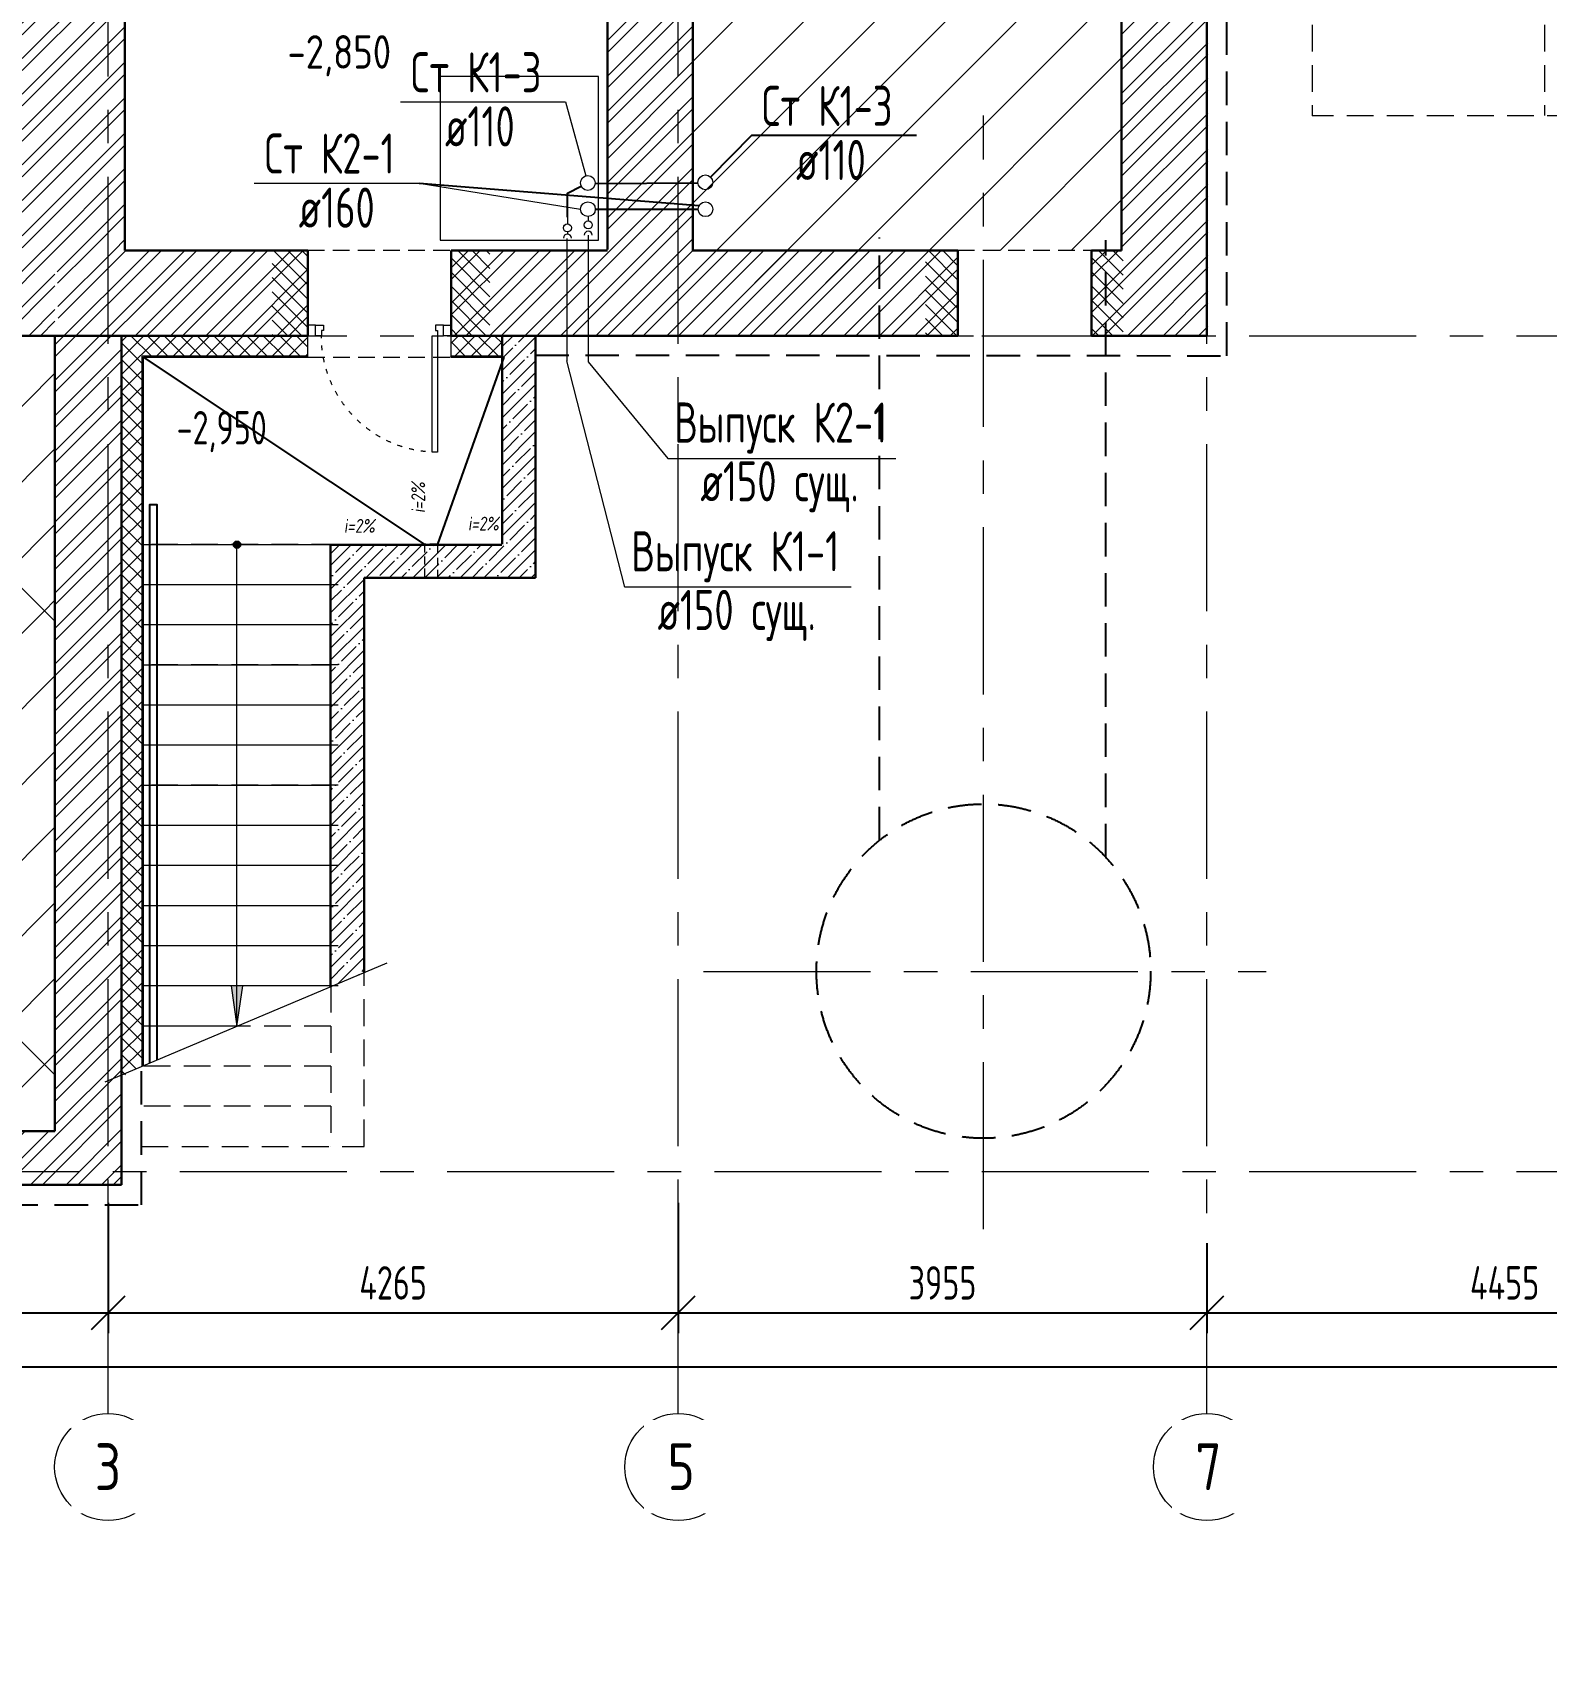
# Model space of a CAD drawing. Header units: millimetres. Extents: x -8689834 to 9419935, y -117443 to 166298.
# Drawn here: x -334407 to -323082, y 51548 to 63723 of the extents above; entities that cross this region are included whole.
import ezdxf
from ezdxf import colors
from ezdxf.entities.mleader import LeaderData, LeaderLine
from ezdxf.math import Vec2, Vec3

# ---------------------------------------------------------------- set-up
doc = ezdxf.new("R2010")
doc.units = ezdxf.units.MM
doc.header["$MEASUREMENT"] = 0
for name, pattern in [('ACAD_ISO03W100', [30, 12, -18]), ('ADSK_Штриховая_ш2 п1', [3, 2, -1]), ('CENTER', [2, 1.25, -0.25, 0.25, -0.25]), ('TRATTEGGIATA', [0.75, 0.5, -0.25])]:
    doc.linetypes.add(name, pattern=pattern)
doc.layers.get('0').update_dxf_attribs({"color": 250, "lineweight": 9})
for name, color, linetype, lineweight in [('!!!_АР_перегородки блоки', 7, 'Continuous', 5), ('1 этаж тонкие линии!', 250, 'Continuous', 0), ('_0', 250, 'Continuous', 9), ('АР штриховка стен', 250, 'Continuous', 9), ('АР_Двери', 175, 'Continuous', 18), ('АР_Лестницы', 250, 'Continuous', 15), ('АР_Лестницы ограждение', 94, 'Continuous', 25), ('АР_МосжилНии_Стены', 127, 'Continuous', 30), ('АР_Навесной фасад', 190, 'Continuous', 5), ('АР_Оси', 195, 'Continuous', 9), ('АР_Оси размеры', 164, 'Continuous', 9), ('АР_Отметки', 250, 'Continuous', 15), ('АР_тонкая линия', 250, 'Continuous', 0), ('АР_Утеплитель', 154, 'Continuous', 9), ('АР_Штриховка кирпич', 250, 'Continuous', 9), ('АР_Штриховка монолит', 250, 'Continuous', 9), ('ВК_канализация', 32, 'Continuous', 15), ('Подвал', 250, 'Continuous', 30)]:
    doc.layers.add(name, color=color, linetype=linetype, lineweight=lineweight)
doc.layers.add('АР_Кровля дорожки', color=245, linetype='Continuous')
doc.styles.add('ISOCPEUR', font='isocpeur.ttf', dxfattribs={"width": 0.7})
doc.styles.add('Архитект', font='isocpeur.ttf', dxfattribs={"width": 0.8, "oblique": 8})
doc.styles.add('ГОСТ 2.304', font='isocpeur.ttf', dxfattribs={"width": 0.7})
doc.dimstyles.new('СПДС', dxfattribs={"dimscale": 100, "dimtxt": 2.5, "dimasz": 2.5, "dimexe": 1.5, "dimexo": 0, "dimgap": 1, "dimtad": 1, "dimdec": 0, "dimrnd": 1, "dimtxsty": 'ГОСТ 2.304', "dimblk": 'OBLIQUE', "dimcen": 2.5, "dimdle": 1.5, "dimadec": 0, "dimazin": 2, "dimtfac": 0.75, "dimtdec": 0, "dimtmove": 1, "dimatfit": 3, "dimfxl": 1, "dimtolj": 1, "dimarcsym": 1})

# ---------------------------------------------------------------- blocks, each defined once
blk = doc.blocks.new('*U386')
h = blk.add_hatch(color=256)
h.dxf.hatch_style = 1
edge = h.paths.add_edge_path()
edge.add_arc((0, 0), 27.6, 359.64, 719.64)
h = blk.add_hatch(color=256)
h.dxf.hatch_style = 1
h.paths.add_polyline_path([(3300, -44), (3300, 44), (3600, 0)])
blk.add_line((3600, 0), (0, 0))
blk.add_lwpolyline([(3300, 44), (3300, -44), (3600, 0), (3300, 44)])
blk.add_circle((0, 0), 27.6)
blk = doc.blocks.new('*U231')
blk.add_lwpolyline([(-100, 80), (-100, 950), (-140, 950), (-140, 80)], close=True)
for points in [[(-1070, 0), (-1070, 80), (-1015, 80), (-1015, 0), (-1070, 0)], [(-1015, 80), (-1015, 0), (-955, 0), (-955, 40), (-970, 40), (-970, 80), (-1015, 80)], [(-55, 80), (-55, 0), (-115, 0), (-115, 40), (-100, 40), (-100, 80), (-55, 80)], [(0, 0), (0, 80), (-55, 80), (-55, 0), (0, 0)]]:
    blk.add_lwpolyline(points)
at = {"linetype": 'ACAD_ISO03W100', "ltscale": 3}
blk.add_arc((-100, 80), 870, 90, 180, dxfattribs=at)
blk = doc.blocks.new('_Oblique')
at = {"color": 0, "linetype": 'ByBlock', "lineweight": -2}
blk.add_line((-0.5, -0.5), (0.5, 0.5), dxfattribs=at)
blk = doc.blocks.new('*D4362')
at = {"layer": 'АР_Оси размеры', "color": 0, "lineweight": -2, "ltscale": 100, "transparency": 16777216}
for p, q in [((-333842, 54971), (-333842, 53997)), ((-340492, 54557), (-340492, 53997)), ((-340642, 54147), (-333692, 54147))]:
    blk.add_line(p, q, dxfattribs=at)
at = {"layer": 'АР_Оси размеры', "color": 0, "lineweight": -2, "ltscale": 100, "transparency": 16777216, "xscale": 250, "yscale": 250, "zscale": 250, "rotation": 180}
blk.add_blockref('_Oblique', (-340492, 54147), dxfattribs=at)
at = {"layer": 'АР_Оси размеры', "color": 0, "lineweight": -2, "ltscale": 100, "transparency": 16777216, "xscale": 250, "yscale": 250, "zscale": 250}
blk.add_blockref('_Oblique', (-333842, 54147), dxfattribs=at)
at = {"layer": 'АР_Оси размеры', "color": 0, "ltscale": 100, "transparency": 16777216, "insert": (-337167, 54372), "char_height": 250, "attachment_point": 5, "style": 'ГОСТ 2.304'}
blk.add_mtext('\\A1;6650', dxfattribs=at)
blk = doc.blocks.new('*D4363')
at = {"layer": 'АР_Оси размеры', "color": 0, "lineweight": -2, "ltscale": 100, "transparency": 16777216}
for p, q in [((-333842, 54971), (-333842, 53997)), ((-329577, 54971), (-329577, 53997)), ((-333992, 54147), (-329427, 54147))]:
    blk.add_line(p, q, dxfattribs=at)
at = {"layer": 'АР_Оси размеры', "color": 0, "lineweight": -2, "ltscale": 100, "transparency": 16777216, "xscale": 250, "yscale": 250, "zscale": 250, "rotation": 180}
blk.add_blockref('_Oblique', (-333842, 54147), dxfattribs=at)
at = {"layer": 'АР_Оси размеры', "color": 0, "lineweight": -2, "ltscale": 100, "transparency": 16777216, "xscale": 250, "yscale": 250, "zscale": 250}
blk.add_blockref('_Oblique', (-329577, 54147), dxfattribs=at)
at = {"layer": 'АР_Оси размеры', "color": 0, "ltscale": 100, "transparency": 16777216, "insert": (-331710, 54372), "char_height": 250, "attachment_point": 5, "style": 'ГОСТ 2.304'}
blk.add_mtext('\\A1;4265', dxfattribs=at)
blk = doc.blocks.new('*D4364')
at = {"layer": 'АР_Оси размеры', "color": 0, "lineweight": -2, "ltscale": 100, "transparency": 16777216}
for p, q in [((-329577, 54971), (-329577, 53997)), ((-325622, 54670), (-325622, 53997)), ((-329727, 54147), (-325472, 54147))]:
    blk.add_line(p, q, dxfattribs=at)
at = {"layer": 'АР_Оси размеры', "color": 0, "lineweight": -2, "ltscale": 100, "transparency": 16777216, "xscale": 250, "yscale": 250, "zscale": 250, "rotation": 180}
blk.add_blockref('_Oblique', (-329577, 54147), dxfattribs=at)
at = {"layer": 'АР_Оси размеры', "color": 0, "lineweight": -2, "ltscale": 100, "transparency": 16777216, "xscale": 250, "yscale": 250, "zscale": 250}
blk.add_blockref('_Oblique', (-325622, 54147), dxfattribs=at)
at = {"layer": 'АР_Оси размеры', "color": 0, "ltscale": 100, "transparency": 16777216, "insert": (-327600, 54372), "char_height": 250, "attachment_point": 5, "style": 'ГОСТ 2.304'}
blk.add_mtext('\\A1;3955', dxfattribs=at)
blk = doc.blocks.new('*D4365')
at = {"layer": 'АР_Оси размеры', "color": 0, "lineweight": -2, "ltscale": 100, "transparency": 16777216}
for p, q in [((-321167, 54989), (-321167, 53997)), ((-325622, 54670), (-325622, 53997)), ((-325772, 54147), (-321017, 54147))]:
    blk.add_line(p, q, dxfattribs=at)
at = {"layer": 'АР_Оси размеры', "color": 0, "lineweight": -2, "ltscale": 100, "transparency": 16777216, "xscale": 250, "yscale": 250, "zscale": 250, "rotation": 180}
blk.add_blockref('_Oblique', (-325622, 54147), dxfattribs=at)
at = {"layer": 'АР_Оси размеры', "color": 0, "lineweight": -2, "ltscale": 100, "transparency": 16777216, "xscale": 250, "yscale": 250, "zscale": 250}
blk.add_blockref('_Oblique', (-321167, 54147), dxfattribs=at)
at = {"layer": 'АР_Оси размеры', "color": 0, "ltscale": 100, "transparency": 16777216, "insert": (-323395, 54372), "char_height": 250, "attachment_point": 5, "style": 'ГОСТ 2.304'}
blk.add_mtext('\\A1;4455', dxfattribs=at)
blk = doc.blocks.new('*D4373')
at = {"layer": 'АР_Оси размеры', "color": 0, "lineweight": -2, "ltscale": 100, "transparency": 16777216}
for p, q in [((-346742, 53419), (-346742, 53895)), ((-278327, 53419), (-278327, 53895)), ((-346892, 53745), (-278177, 53745))]:
    blk.add_line(p, q, dxfattribs=at)
at = {"layer": 'АР_Оси размеры', "color": 0, "lineweight": -2, "ltscale": 100, "transparency": 16777216, "xscale": 250, "yscale": 250, "zscale": 250, "rotation": 180}
blk.add_blockref('_Oblique', (-346742, 53745), dxfattribs=at)
at = {"layer": 'АР_Оси размеры', "color": 0, "lineweight": -2, "ltscale": 100, "transparency": 16777216, "xscale": 250, "yscale": 250, "zscale": 250}
blk.add_blockref('_Oblique', (-278327, 53745), dxfattribs=at)
at = {"layer": 'АР_Оси размеры', "color": 0, "ltscale": 100, "transparency": 16777216, "insert": (-312535, 53970), "char_height": 250, "attachment_point": 5, "style": 'ГОСТ 2.304'}
blk.add_mtext('\\A1;68415', dxfattribs=at)
blk = doc.blocks.new('_DotSmall')
at = {"color": 0, "linetype": 'ByBlock', "const_width": 0.5}
blk.add_lwpolyline([(-0.0625, 0, 1), (0.0625, 0, 1)], format="xyb", close=True, dxfattribs=at)
blk = doc.blocks.new('Подложка')
at = {"layer": '!!!_АР_перегородки блоки', "lineweight": 5, "ltscale": 100}
h = blk.add_hatch(dxfattribs=at)
h.set_pattern_fill('ANSI31', scale=3000, angle=180, style=0)
h.paths.add_polyline_path([(-327484.7, 61936.6), (-327484.7, 62094), (-326484.7, 62094), (-326484.7, 61936.6), (-326484.7, 61850.2), (-326197.5, 61850.2), (-326197.5, 71514.6), (-325612.1, 71514.6), (-295741.6, 71514.6), (-295741.6, 71680), (-295741.6, 81263.1), (-329468.3, 81263.1), (-329468.3, 61850.2), (-327484.7, 61850.2)])
at = {"layer": '1 этаж тонкие линии!', "ltscale": 100, "transparency": 33554559}
h = blk.add_hatch(dxfattribs=at)
h.set_pattern_fill('AR-PARQ1', scale=200, angle=45, style=0)
h.paths.add_polyline_path([(-335193, 56344.5), (-345603.8, 56344.5), (-345600.6, 63622.4), (-341357.6, 63622.4), (-341357.6, 60525.8), (-335189.8, 60525.8)], flags=16)
h.paths.add_polyline_path([(-334239.8, 55506.5), (-346441.8, 55506.5), (-346441.8, 64415), (-340493.3, 64415), (-340493.3, 61455.7), (-334239.8, 61455.7)])
at = {"layer": 'АР штриховка стен', "ltscale": 100}
h = blk.add_hatch(dxfattribs=at)
h.set_pattern_fill('ANSI31', scale=600, angle=-90)
h.set_pattern_definition([(315, (-241966.475, 909078.04), (53.0330086, 53.0330086), [])])
h.paths.add_polyline_path([(-331276.8, 61455.4), (-331276.8, 62094.7), (-330985.3, 62094.7), (-330985.3, 61455.4)])
h.paths.add_polyline_path([(-332613.7, 61455.4), (-332613.7, 62094.7), (-332347.9, 62094.7), (-332347.9, 61455.4)])
h = blk.add_hatch(dxfattribs=at)
h.set_pattern_fill('ANSI31', scale=600, angle=-90)
h.set_pattern_definition([(315, (-237173.31, 909077.465), (53.0330086, 53.0330086), [])])
h.paths.add_polyline_path([(-326483.7, 61454.8), (-326483.7, 62094.1), (-326249, 62094.1), (-326249, 61454.8)])
h.paths.add_polyline_path([(-327727.3, 61454.8), (-327727.3, 62094.1), (-327484.7, 62094.1), (-327484.7, 61454.8)])
at = {"layer": 'АР_Утеплитель', "ltscale": 100}
h = blk.add_hatch(dxfattribs=at)
h.set_pattern_fill('ANSI37', scale=700)
h.set_pattern_definition([(45, (-14549.87, -21068), (-61.871843, 61.871843), []), (135, (-14549.87, -21068), (-61.871843, -61.871843), [])])
h.paths.add_polyline_path([(-332347.9, 61305.4), (-332347.9, 61455.4), (-332391.8, 61455), (-333741.8, 61455.6), (-333738.3, 55912.5), (-333588.3, 56002.5), (-333586.8, 61305.4), (-332348.1, 61305.4)])
h = blk.add_hatch(dxfattribs=at)
h.set_pattern_fill('ANSI37', scale=700)
h.set_pattern_definition([(45, (-14549.69, -20823.21), (-61.871843, 61.871843), []), (135, (-14549.69, -20823.21), (-61.871843, -61.871843), [])])
h.paths.add_polyline_path([(-330895.3, 61455.4), (-331276.8, 61455.4), (-331276.8, 61305.4), (-330895.2, 61305.4)])
at = {"layer": 'АР_Штриховка кирпич', "ltscale": 100}
h = blk.add_hatch(dxfattribs=at)
h.set_pattern_fill('ANSI32', scale=500)
h.paths.add_polyline_path([(-339853.3, 82050.5), (-330106.8, 82051.5), (-330106.8, 80969.2), (-329468.3, 80969), (-329468.3, 82685.7), (-329576.8, 82685.7), (-329971.8, 82685.8), (-340493.3, 82685.7), (-340493.3, 64815.7), (-346842, 64815.7), (-346842, 55105.7), (-333741.7, 55105.7), (-333741.7, 61455.7), (-332347.9, 61455.7), (-332347.9, 62094), (-334239.8, 62094), (-334239.8, 55506.5), (-346441.8, 55506.5), (-346441.1, 64415), (-340492.6, 64415), (-340517.6, 61455.7), (-334214, 61455.7), (-334225.3, 62094.7), (-339853.3, 62094.7), (-339853.4, 64904.6)])
h = blk.add_hatch(dxfattribs=at)
h.set_pattern_fill('ANSI32', scale=500)
h.paths.add_polyline_path([(-333716.9, 82685.7), (-334136.7, 82685.7), (-334136.7, 62094), (-333716.8, 62094)])
h.paths.add_polyline_path([(-334136.7, 82685.7), (-334484.7, 82685.7), (-334484.7, 62094), (-334136.7, 62094)])
h = blk.add_hatch(dxfattribs=at)
h.set_pattern_fill('ANSI32', scale=500)
h.paths.add_polyline_path([(-330107.2, 62334), (-330107, 75293.5), (-329468.1, 75293.5), (-329468.3, 62094), (-330106.8, 62094), (-330106.8, 62334)])
h = blk.add_hatch(dxfattribs=at)
h.set_pattern_fill('ANSI32', scale=500)
h.paths.add_polyline_path([(-325621.9, 72376.5), (-326262.9, 72376.5), (-326262.2, 70995.7), (-325615.6, 70995.7), (-325615.6, 71514.8), (-325621.2, 71514.8)])
h.paths.add_polyline_path([(-321160.6, 71394.1), (-325615.6, 71394.1), (-325615.6, 70995.7), (-321166.3, 70885.7)])
h.paths.add_polyline_path([(-321166.3, 70885.7), (-325615.6, 70995.7), (-325615.6, 61476.5), (-325615.6, 66645.7), (-299206.8, 66645.7), (-299194.3, 67045.7), (-325615.6, 67045.7), (-325621.8, 70885.7), (-321160.6, 70885.7)])
h.paths.add_polyline_path([(-295715.3, 71393.9), (-314071.8, 71394), (-317825.5, 71394.1), (-317828.5, 72245.9), (-318274.1, 72245.9), (-318274.1, 71394.1), (-321160.6, 71394.1), (-321166.3, 70885.7), (-295715.3, 70995.7)])
h.paths.add_polyline_path([(-318274.1, 71394.1), (-317841.8, 71394.1)], flags=16)
h.paths.add_polyline_path([(-295715.3, 70999), (-321166.3, 70885.7), (-295715.3, 70891)], flags=17)
h.paths.add_polyline_path([(-327484.7, 61455.7), (-327484.7, 62093.9), (-331276, 62093.7), (-331277.6, 61455.4), (-325615.6, 61455.7), (-325615.6, 70995.7), (-326256.7, 70995.7), (-326255.1, 62094), (-326484.7, 62094), (-326484.7, 61455.7)])
at = {"layer": 'АР_Штриховка монолит', "ltscale": 100}
h = blk.add_hatch(dxfattribs=at)
h.set_pattern_fill('ANSI35', scale=500)
h.paths.add_polyline_path([(-332174.1, 56586), (-331925.6, 56690.8), (-331924.8, 59645.3), (-330644.8, 59645.3), (-330645.5, 61455.4), (-330895.5, 61455.4), (-330894.8, 59895.4), (-332174.8, 59895.4)])
at = {"color": 7, "linetype": 'TRATTEGGIATA', "ltscale": 500}
for p, q in [((-325472, 61305.7), (-325472, 66495.7)), ((-328071, 57681.6), (-328071, 62190.3)), ((-326378.4, 57555.3), (-326378.4, 62170.3)), ((-330645.2, 61310.9), (-325472, 61305.7)), ((-333591.7, 54955.7), (-333591.7, 55987.7)), ((-346992, 54955.7), (-333591.7, 54955.7))]:
    blk.add_line(p, q, dxfattribs=at)
at = {"color": 7, "ltscale": 150}
for points in [[(-331476.3, 59895.4), (-333576.7, 61295.4)], [(-331376.3, 59895.4), (-330878.2, 61295.4)]]:
    blk.add_lwpolyline(points, dxfattribs=at)
at = {"color": 7, "linetype": 'TRATTEGGIATA', "ltscale": 500}
blk.add_circle((-327293, 56703.3), 1250, dxfattribs=at)
at = {"layer": '_0', "color": 7, "ltscale": 100}
blk.add_lwpolyline([(-331357.4, 62168.9), (-330172.3, 62168.9), (-330172.3, 63394.7), (-331357.4, 63394.7)], close=True, dxfattribs=at)
at = {"layer": 'АР_Лестницы', "color": 7, "ltscale": 100}
for p, q in [((-332175.4, 59592.5), (-333575.5, 59592.5)), ((-332175.2, 59292.5), (-333575.5, 59292.5)), ((-332175.1, 58992.5), (-333575.5, 58992.5)), ((-332175, 58692.5), (-333575.5, 58692.5)), ((-332174.8, 58393.2), (-333575.5, 58392.5)), ((-332174.7, 58092.5), (-333575.5, 58092.5)), ((-332174.6, 57792.5), (-333575.5, 57792.5)), ((-332174.4, 57492.5), (-333575.5, 57492.5)), ((-332174.3, 57192.5), (-333575.5, 57192.5)), ((-332174.2, 56892.5), (-333575.5, 56892.5)), ((-331756.4, 56762.2), (-333865.6, 55872.1))]:
    blk.add_line(p, q, dxfattribs=at)
for points in [[(-332175.5, 59892.5), (-333575.5, 59892.5)], [(-332174, 56592.5), (-333575.5, 56592.5)], [(-332869.4, 56292.5), (-333575.5, 56292.5)]]:
    blk.add_lwpolyline(points, dxfattribs=at)
at = {"layer": 'АР_Лестницы ограждение', "color": 7, "ltscale": 100}
blk.add_lwpolyline([(-333528.7, 56016.4), (-333528.7, 60193), (-333477.4, 60193), (-333477.4, 56038.1)], dxfattribs=at)
at = {"layer": 'АР_МосжилНии_Стены', "color": 7, "ltscale": 100}
for p, q in [((-332347.9, 61455.4), (-332347.9, 62093.7)), ((-331276.8, 62093.7), (-331276.8, 61455.4)), ((-327484.7, 61455.7), (-327484.7, 62094)), ((-327484.7, 61455.7), (-327484.7, 62094)), ((-326484.7, 61455.7), (-326484.7, 62094)), ((-326484.7, 62094), (-326484.7, 61455.7)), ((-334329.8, 61455.6), (-332347.9, 61455.4)), ((-333741.7, 55105.7), (-333741.8, 61455.7)), ((-331276.8, 61455.4), (-327492.9, 61455.7)), ((-330894.1, 59895.4), (-330895.3, 61455.4)), ((-330644.1, 59645.3), (-330645.3, 61455.4)), ((-332177.2, 59892.5), (-332177.2, 56586, 0)), ((-330897.1, 59892.5), (-332177.1, 59892.5)), ((-330644.8, 59645.3), (-331927.1, 59645.3)), ((-331925.6, 56690.8), (-331927.1, 59645.3)), ((-331925.5, 56993.6), (-331927.1, 59645.3)), ((-330644.8, 59645.3), (-331924.8, 59645.3)), ((-346842, 55105.7), (-333741.6, 55105.7))]:
    blk.add_line(p, q, dxfattribs=at)
for points in [[(-333716.8, 62094), (-333716.8, 62094), (-333716.8, 82051.5)], [(-330106.8, 75293.5), (-330106.8, 62099.4)], [(-330106.8, 75293.5), (-329468.3, 75293.5), (-329468.3, 62094)], [(-326262.2, 62094), (-326262.6, 72372.8)], [(-326484.7, 61455.7), (-325621.8, 61455.7), (-325621.8, 67045.7), (-325621.8, 67045.7)], [(-332347.9, 62093.7), (-333716.8, 62094)], [(-330106.8, 62094), (-331276.8, 62093.7)], [(-327484.7, 62094), (-329468.3, 62094)], [(-326262.2, 62094), (-326262.2, 62094), (-326484.7, 62094)], [(-327492.9, 61455.7), (-327484.7, 61455.7)]]:
    blk.add_lwpolyline(points, dxfattribs=at)
blk.add_lwpolyline([(-334239.8, 55506.5), (-346441.8, 55506.5), (-346441.8, 64415), (-340491.8, 64415), (-340491.8, 61455.7), (-334239.8, 61455.7)], close=True, dxfattribs=at)
at = {"layer": 'АР_Навесной фасад', "color": 7, "ltscale": 100}
for p, q in [((-332347.9, 61295.4), (-332347.9, 61455.4)), ((-331276.8, 61295.4), (-331276.8, 61455.4)), ((-333586.8, 55989.8), (-333586.7, 61305.4)), ((-333586.7, 61305.4), (-332347.9, 61305.4)), ((-333576.8, 55994), (-333576.7, 61295.4)), ((-333576.7, 61295.4), (-332347.9, 61295.4)), ((-331276.8, 61305.4), (-330895.3, 61305.4)), ((-331276.8, 61295.4), (-330895.3, 61295.4))]:
    blk.add_line(p, q, dxfattribs=at)
at = {"layer": 'АР_Оси', "color": 7, "linetype": 'CENTER', "ltscale": 1000}
for p, q in [((-329577, 53394.4), (-329577, 87701.9)), ((-325622, 53394.4), (-325622, 87701.9)), ((-333842, 53394.4), (-333842, 82776.9)), ((-327293.7, 54773), (-327293.7, 63101.3)), ((-359305.8, 61455.7), (-289924.6, 61455.7)), ((-329388.2, 56700), (-325178.7, 56700)), ((-359305.8, 55205.7), (-275708.6, 55205.7))]:
    blk.add_line(p, q, dxfattribs=at)
at = {"layer": 'АР_Оси', "color": 7, "ltscale": 0.5}
for centre in [(-333842, 52994.4), (-329577, 52994.4), (-325622, 52994.4)]:
    blk.add_circle(centre, 400, dxfattribs=at)
at = {"layer": 'АР_тонкая линия', "color": 7, "linetype": 'ADSK_Штриховая_ш2 п1', "ltscale": 100}
for p, q in [((-324834.3, 65879.8), (-324834.3, 63099.8)), ((-323095.9, 65879.8), (-323095.9, 63101.6)), ((-321375.9, 63097.9), (-324834.3, 63099.8)), ((-332175.9, 59892.8, 0), (-332175.8, 55392.8, 0)), ((-331925.8, 55392.8, 0), (-331925.8, 59642.9, 0)), ((-332120.2, 58992.9), (-333518.6, 58992.9)), ((-332120.2, 58692.9), (-333518.6, 58692.9)), ((-332120.2, 58392.9), (-333518.6, 58392.9)), ((-332120.2, 58092.9), (-333518.6, 58092.9)), ((-332120.2, 57792.9), (-333518.6, 57792.9)), ((-332120.2, 57492.9), (-333518.6, 57492.9)), ((-332120.2, 57192.9), (-333518.6, 57192.9)), ((-332120.2, 56892.9), (-333518.6, 56892.9)), ((-332120.2, 56592.9), (-333518.6, 56592.9)), ((-332175.8, 56292.9, 0), (-333518.6, 56292.9)), ((-332175.8, 55992.9, 0), (-333586.8, 55992.9)), ((-332175.8, 55692.9, 0), (-333591.7, 55692.8)), ((-333591.7, 55392.9), (-331925.8, 55392.9, 0))]:
    blk.add_line(p, q, dxfattribs=at)
for points in [[(-332120.2, 59892.9), (-333518.6, 59892.9)], [(-332120.2, 59592.9), (-333518.6, 59592.9)], [(-332120.2, 59292.9), (-332120.2, 59292.9), (-333518.6, 59292.9)]]:
    blk.add_lwpolyline(points, dxfattribs=at)
at = {"layer": 'АР_тонкая линия', "color": 7, "linetype": 'ADSK_Штриховая_ш2 п1', "ltscale": 30, "elevation": 0.5}
blk.add_lwpolyline([(-331476.3, 59645.5), (-331376.3, 59645.5), (-331376.3, 59895.4), (-331476.3, 59895.4)], close=True, dxfattribs=at)
at = {"layer": 'Подвал', "color": 7, "linetype": 'TRATTEGGIATA', "lineweight": 13, "ltscale": 250}
for p, q in [((-332347.9, 62094.6), (-331277.9, 62094.6)), ((-327484.7, 62094.6), (-326414.7, 62094.6)), ((-327492.9, 61455.7), (-326422.9, 61455.7)), ((-332346.8, 61295.4), (-331276.8, 61295.4))]:
    blk.add_line(p, q, dxfattribs=at)
at = {"layer": 'АР_Двери', "color": 7, "xscale": -1, "rotation": 180}
blk.add_blockref('*U231', (-331276.8, 61533.8), dxfattribs=at)
at = {"layer": 'АР_Лестницы', "color": 7, "ltscale": 75, "rotation": 270}
blk.add_blockref('*U386', (-332878, 59892.5), dxfattribs=at)
at = {"layer": 'АР_Оси размеры', "color": 7, "ltscale": 100}
for base, p1, p2, picture, middle in [((-333842, 54147.1), (-340492, 54557), (-333842, 54970.9), '*D4362', (-337167, 54372.1)), ((-329577, 54147.1), (-333842, 54970.9), (-329577, 54970.9), '*D4363', (-331709.5, 54372.1)), ((-325622, 54147.1), (-329577, 54970.9), (-325622, 54670.1), '*D4364', (-327599.5, 54372.1)), ((-321167, 54147.1), (-325622, 54670.1), (-321167, 54988.9), '*D4365', (-323394.5, 54372.1)), ((-278327, 53745), (-346742, 53419.4), (-278327, 53419.4), '*D4373', (-312534.5, 53970))]:
    dim = blk.add_linear_dim(base=base, p1=p1, p2=p2, dimstyle='СПДС', dxfattribs=at)
    dim.commit()
    dim.dimension.update_dxf_attribs({"geometry": picture, "text_midpoint": middle})
at = {"layer": 'АР_Оси', "color": 7, "char_height": 350, "attachment_point": 1, "line_spacing_factor": 1.149209, "style": 'ГОСТ 2.304', "bg_fill": 2}
for s, insert in [('{\\W0.8;3}', (-333941.8, 53172.2)), ('{\\W0.8;5}', (-329657.4, 53172.2)), ('{\\W0.8;7}', (-325708.7, 53172.2))]:
    blk.add_mtext(s, dxfattribs=dict(at, insert=insert))
at = {"layer": 'АР_Отметки', "color": 7}
ml = blk.add_multileader_mtext('Standard', dxfattribs=at)
ml.set_content('{\\W0.8;-2,730}', color=7, style='ISOCPEUR')
ml.set_leader_properties(color=256, linetype='Continuous', lineweight=-1)
ml.set_arrow_properties(name='DOTSMALL')
ml.build(insert=Vec2(0, 0))
ml.multileader.update_dxf_attribs({"has_text_frame": 1, "text_left_attachment_type": 4, "text_right_attachment_type": 4, "dogleg_length": 100, "arrow_head_size": 180})
ctx = ml.context
ctx.base_point, ctx.char_height, ctx.arrow_head_size, ctx.landing_gap_size, ctx.plane_origin = Vec3(-346371.4, 101933.6), 250, 180, 50, Vec3(-346327.7, 100655.5)
ctx.left_attachment, ctx.right_attachment = 4, 4
notes = []
notes.append((ctx, [(0, (0, 0, 0), (0, 0), (1, 0), 1, [])]))
ctx.mtext.insert, ctx.mtext.width, ctx.mtext.defined_height, ctx.mtext.line_spacing_style, ctx.mtext.flow_direction = Vec3(-346321.4, 102266.9), 769.989, 343.9, 2, 5
ml = blk.add_multileader_mtext('Standard', dxfattribs=at)
ml.set_content('{\\W0.8;-2,430}', color=7, style='ISOCPEUR')
ml.set_leader_properties(color=256, linetype='Continuous', lineweight=-1)
ml.set_arrow_properties(name='DOTSMALL')
ml.build(insert=Vec2(0, 0))
ml.multileader.update_dxf_attribs({"has_text_frame": 1, "text_left_attachment_type": 4, "text_right_attachment_type": 4, "dogleg_length": 100, "arrow_head_size": 180})
ctx = ml.context
ctx.base_point, ctx.char_height, ctx.arrow_head_size, ctx.landing_gap_size, ctx.plane_origin = Vec3(-334177.8, 87942.7), 250, 180, 50, Vec3(-333125.1, 86287.5)
ctx.left_attachment, ctx.right_attachment = 4, 4
notes.append((ctx, [(0, (0, 0, 0), (0, 0), (1, 0), 1, [])]))
ctx.mtext.insert, ctx.mtext.width, ctx.mtext.line_spacing_style, ctx.mtext.flow_direction = Vec3(-334127.8, 88276.1), 852.697, 2, 5
ml = blk.add_multileader_mtext('Standard', dxfattribs=at)
ml.set_content('{\\W0.8;-2,850}', color=7, style='ISOCPEUR')
ml.set_leader_properties(color=256, linetype='Continuous', lineweight=-1)
ml.set_arrow_properties(name='DOTSMALL')
ml.build(insert=Vec2(0, 0))
ml.multileader.update_dxf_attribs({"has_text_frame": 1, "text_left_attachment_type": 4, "text_right_attachment_type": 4, "dogleg_length": 100, "arrow_head_size": 180})
ctx = ml.context
ctx.base_point, ctx.char_height, ctx.arrow_head_size, ctx.landing_gap_size, ctx.plane_origin = Vec3(-332549.7, 63369.7), 250, 180, 50, Vec3(-332631.1, 62435.4)
ctx.left_attachment, ctx.right_attachment = 4, 4
notes.append((ctx, [(0, (0, 0, 0), (0, 0), (1, 0), 1, [])]))
ctx.mtext.insert, ctx.mtext.width, ctx.mtext.defined_height, ctx.mtext.line_spacing_style, ctx.mtext.flow_direction = Vec3(-332499.7, 63703), 769.989, 343.9, 2, 5
ml = blk.add_multileader_mtext('Standard', dxfattribs=at)
ml.set_content('-2,950', color=7, style='ISOCPEUR')
ml.set_leader_properties(color=256, linetype='Continuous', lineweight=-1)
ml.set_arrow_properties(name='DOTSMALL')
ml.build(insert=Vec2(0, 0))
ml.multileader.update_dxf_attribs({"has_text_frame": 1, "text_left_attachment_type": 4, "text_right_attachment_type": 4, "dogleg_length": 100, "arrow_head_size": 180})
ctx = ml.context
ctx.base_point, ctx.char_height, ctx.arrow_head_size, ctx.landing_gap_size, ctx.plane_origin = Vec3(-333379.4, 60558.9), 250, 180, 50, Vec3(-332437.8, 59205.3)
ctx.left_attachment, ctx.right_attachment = 4, 4
notes.append((ctx, [(0, (0, 0, 0), (0, 0), (1, 0), 1, [])]))
ctx.mtext.insert, ctx.mtext.width, ctx.mtext.defined_height, ctx.mtext.line_spacing_style, ctx.mtext.flow_direction = Vec3(-333329.4, 60892.3), 599.198, 407.5, 2, 5
for ctx, leaders in notes:
    for number, flags, end, landing, length, lines in leaders:
        leader = LeaderData()
        leader.index, (leader.has_last_leader_line, leader.has_dogleg_vector, leader.attachment_direction) = number, flags
        leader.last_leader_point, leader.dogleg_vector, leader.dogleg_length = Vec3(end), Vec3(landing), length
        for number, points, colour, breaks in lines:
            line = LeaderLine()
            line.index, line.vertices, line.color, line.breaks = number, Vec3.list(points), colors.encode_raw_color(colour), breaks
            leader.lines.append(line)
        ctx.leaders.append(leader)
at = {"color": 7, "ltscale": 150, "char_height": 103.56, "width": 0.69, "attachment_point": 8, "style": 'Архитект', "bg_fill": 3, "box_fill_scale": 1, "bg_fill_color": 1, "bg_fill_transparency": 0}
for insert, rotation in [((-331470, 60245, -0.3), 89.98394), ((-331962, 59981.6, -0.4), 359.98394), ((-331034, 59998.6, -0.4), 359.98394)]:
    blk.add_mtext('i=2%', dxfattribs=dict(at, insert=insert, rotation=rotation))
at = {"layer": 'АР_Отметки', "color": 7}
ml = blk.add_multileader_mtext('Standard', dxfattribs=at)
ml.set_content('{\\W0.8;-2,430}', color=7, style='ISOCPEUR')
ml.set_leader_properties(color=256, linetype='Continuous', lineweight=-1)
ml.set_arrow_properties(name='DOTSMALL')
ml.build(insert=Vec2(0, 0))
ml.multileader.update_dxf_attribs({"has_text_frame": 1, "text_left_attachment_type": 4, "text_right_attachment_type": 4, "dogleg_length": 100, "arrow_head_size": 180})
ctx = ml.context
ctx.base_point, ctx.char_height, ctx.arrow_head_size, ctx.landing_gap_size, ctx.plane_origin = Vec3(-336711.9, 117132.7), 250, 180, 50, Vec3(-335659.2, 115477.5)
ctx.left_attachment, ctx.right_attachment = 4, 4
notes = []
notes.append((ctx, [(0, (0, 0, 0), (0, 0), (1, 0), 1, [])]))
ctx.mtext.insert, ctx.mtext.width, ctx.mtext.line_spacing_style, ctx.mtext.flow_direction = Vec3(-336661.9, 117466), 852.697, 2, 5
ml = blk.add_multileader_mtext('Standard', dxfattribs=at)
ml.set_content('{\\W0.8;-2,730}', color=7, style='ISOCPEUR')
ml.set_leader_properties(color=256, linetype='Continuous', lineweight=-1)
ml.set_arrow_properties(name='DOTSMALL')
ml.build(insert=Vec2(0, 0))
ml.multileader.update_dxf_attribs({"has_text_frame": 1, "text_left_attachment_type": 4, "text_right_attachment_type": 4, "dogleg_length": 100, "arrow_head_size": 180})
ctx = ml.context
ctx.base_point, ctx.char_height, ctx.arrow_head_size, ctx.landing_gap_size, ctx.plane_origin = Vec3(-343122.5, 91149.4), 250, 180, 50, Vec3(-347781, 87297.1)
ctx.left_attachment, ctx.right_attachment = 4, 4
notes.append((ctx, [(0, (0, 0, 0), (0, 0), (1, 0), 1, [])]))
ctx.mtext.insert, ctx.mtext.width, ctx.mtext.defined_height, ctx.mtext.line_spacing_style, ctx.mtext.flow_direction = Vec3(-343072.5, 91482.7), 769.989, 343.9, 2, 5
for ctx, leaders in notes:
    for number, flags, end, landing, length, lines in leaders:
        leader = LeaderData()
        leader.index, (leader.has_last_leader_line, leader.has_dogleg_vector, leader.attachment_direction) = number, flags
        leader.last_leader_point, leader.dogleg_vector, leader.dogleg_length = Vec3(end), Vec3(landing), length
        for number, points, colour, breaks in lines:
            line = LeaderLine()
            line.index, line.vertices, line.color, line.breaks = number, Vec3.list(points), colors.encode_raw_color(colour), breaks
            leader.lines.append(line)
        ctx.leaders.append(leader)

msp = doc.modelspace()

# ---------------------------------------------------------------- block references
at = {"layer": 'АР_Кровля дорожки', "color": 7}
msp.add_blockref('Подложка', (0, 0), dxfattribs=at)

# ---------------------------------------------------------------- next in the draw order: linework, layer by layer
at = {"layer": 'АР_Кровля дорожки', "color": 7, "ltscale": 500}
for points in [[(-327794.7, 62953.2), (-329028.7, 62953.2), (-329335.6, 62641.7)], [(-331514.9, 62596.9), (-329420.6, 62429.1)]]:
    msp.add_lwpolyline(points, dxfattribs=at)
at = {"layer": 'АР_Кровля дорожки', "color": 244, "ltscale": 500, "true_color": 0x991b1e}
for points in [[(-330198.3, 62595), (-329429, 62598.2)], [(-330406.1, 62341.3), (-330406.5, 62520.7), (-330302.4, 62573)]]:
    msp.add_lwpolyline(points, dxfattribs=at)
at = {"layer": 'АР_Кровля дорожки', "color": 6, "ltscale": 500}
msp.add_lwpolyline([(-330197.5, 62402.1), (-329428.1, 62401.3)], dxfattribs=at)
at = {"layer": 'ВК_канализация', "color": 18, "lineweight": 13, "ltscale": 500, "true_color": 0x000000}
for points in [[(-331654.6, 63204.6), (-330420.6, 63204.6), (-330267.9, 62650.8)], [(-332748.9, 62596.9), (-331514.9, 62596.9), (-330307.5, 62402.4)], [(-328282.9, 59574.1), (-329976.3, 59574.1), (-330409.5, 61268.2)]]:
    msp.add_lwpolyline(points, dxfattribs=at)
at = {"layer": 'ВК_канализация', "color": 244, "lineweight": 13, "ltscale": 500, "true_color": 0x991b1e}
for points in [[(-330406.1, 62341.3), (-330406, 62291.9)], [(-330406, 62231.9), (-330406, 62215.2)], [(-330410.1, 62183.4), (-330409.5, 61268.2)]]:
    msp.add_lwpolyline(points, dxfattribs=at)
at = {"layer": 'ВК_канализация', "color": 6, "lineweight": 13, "ltscale": 500}
for points in [[(-330251.7, 62347.1), (-330251.7, 62314.1)], [(-330250.5, 62207.4), (-330251.7, 61261.2)]]:
    msp.add_lwpolyline(points, dxfattribs=at)
at = {"layer": 'ВК_канализация', "color": 7, "lineweight": 13, "ltscale": 500}
msp.add_lwpolyline([(-330251.7, 61261.2), (-329655.4, 60536.7), (-327948.9, 60536.7)], dxfattribs=at)
at = {"layer": 'ВК_канализация', "color": 244, "lineweight": 13, "ltscale": 500, "true_color": 0x991b1e}
for centre, radius in [((-330253.2, 62597.7), 55), ((-329374.2, 62602.5), 55), ((-330406, 62261.9), 30)]:
    msp.add_circle(centre, radius, dxfattribs=at)
at = {"layer": 'ВК_канализация', "color": 6, "lineweight": 13, "ltscale": 500}
for centre, radius in [((-330252.5, 62402.1), 55), ((-329373.1, 62401.3), 55), ((-330250.5, 62284.1), 30)]:
    msp.add_circle(centre, radius, dxfattribs=at)
at = {"layer": 'ВК_канализация', "color": 244, "lineweight": 13, "ltscale": 500, "true_color": 0x991b1e}
msp.add_arc((-330406, 62185.2), 30, 0, 180, dxfattribs=at)
at = {"layer": 'ВК_канализация', "color": 6, "lineweight": 13, "ltscale": 500}
msp.add_arc((-330250.5, 62207.4), 30, 0, 180, dxfattribs=at)

# ---------------------------------------------------------------- next in the draw order: texts
at = {"layer": 'ВК_канализация', "color": 18, "ltscale": 100, "true_color": 0x000000, "char_height": 300, "attachment_point": 4, "style": 'ISOCPEUR'}
for s, insert, width in [('Ст К1-3', (-331578, 63425.4), 5891.51), ('Ст К1-3', (-328952.1, 63174), 5891.51), ('\\pxi-1,l1,t1,5;ø110', (-331322, 63020.7), 7500), ('Ст К2-1', (-332672.3, 62817.7), 5891.51), ('\\pxi-1,l1,t1,5;ø110', (-328696.1, 62769.4), 7500), ('\\pxi-1,l1,t1,5;ø160', (-332416.3, 62413), 7500), ('Выпуск К2-1', (-329607.2, 60765), 5891.51), ('\\pxi-1,l1,t1,5;ø150 сущ.', (-329411.2, 60326.1), 7500), ('Выпуск К1-1', (-329928.1, 59802.5), 5891.51), ('\\pxi-1,l1,t1,5;ø150 сущ.', (-329732.1, 59363.6), 7500)]:
    msp.add_mtext(s, dxfattribs=dict(at, insert=insert, width=width))

doc.saveas('drawing.dxf')
